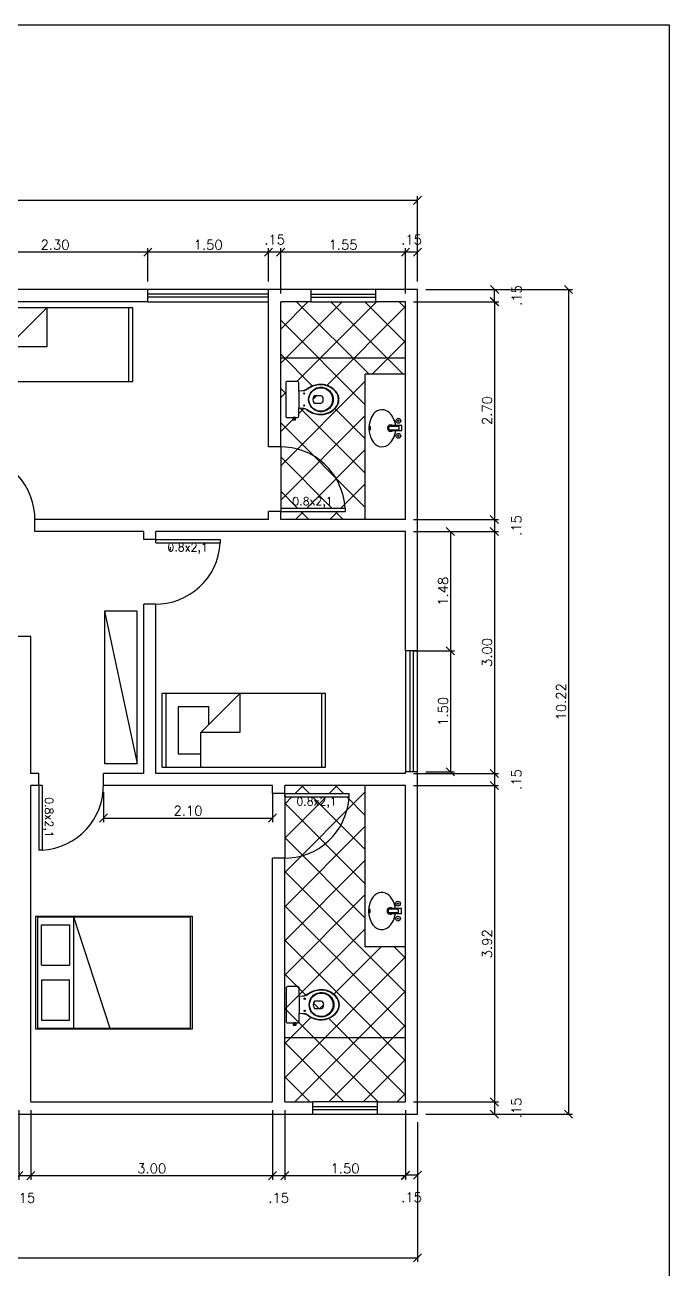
# Model space of a CAD drawing. Header units: metres. Extents: x 433 to 682, y 535 to 584.
# Drawn here: x 623.18 to 631.18, y 553.33 to 568.76 of the extents above; entities that cross this region are included whole.
import ezdxf

# ---------------------------------------------------------------- set-up
doc = ezdxf.new("R2010")
doc.units = ezdxf.units.M
doc.linetypes.add('ACAD_ISO02W100', pattern=[15, 12, -3])
for name, color, linetype in [('ARQ-COTAS', 30, 'Continuous'), ('ARQ-ELETROS', 74, 'Continuous'), ('ARQ-ESQ-01', 1, 'ACAD_ISO02W100'), ('ARQ-ESQ-02', 2, 'Continuous'), ('ARQ-MOVEIS', 170, 'Continuous'), ('ARQ-PECAS_SANITARIAS', 7, 'Continuous'), ('ARQ-PISO', 8, 'Continuous'), ('ARQ-TEXTO2', 2, 'Continuous'), ('ARQ_AVENARIA', 4, 'Continuous')]:
    doc.layers.add(name, color=color, linetype=linetype)
doc.styles.add('ROMANS', font='romans.shx')
doc.dimstyles.new('1-100', dxfattribs={"dimtxt": 0.12, "dimasz": 0.1, "dimexe": 0.05, "dimexo": 0.1, "dimgap": 0.03, "dimtad": 1, "dimzin": 5, "dimdsep": 46, "dimtxsty": 'ROMANS', "dimblk": 'OBLIQUE', "dimcen": 0, "dimclrd": 256, "dimclre": 256, "dimclrt": 2, "dimadec": 0, "dimazin": 0, "dimtfac": 1, "dimtofl": 0, "dimtmove": 2, "dimatfit": 3, "dimfxl": 0.04, "dimtolj": 1, "dimtzin": 1, "dimarcsym": 0})
pattern_1 = [(45, (18.44488, 5.8624), (-0.21213203, 0.21213203), []), (135, (18.44488, 5.8624), (-0.21213203, -0.21213203), [])]

# ---------------------------------------------------------------- blocks, each defined once
blk = doc.blocks.new('_Oblique')
at = {"color": 0, "linetype": 'ByBlock', "lineweight": -2}
blk.add_line((-0.5, -0.5), (0.5, 0.5), dxfattribs=at)
blk = doc.blocks.new('*D13')
at = {"layer": 'ARQ-COTAS', "lineweight": -2, "transparency": 16777216}
for p, q in [((628.01, 565.326), (629.062, 565.326)), ((629.012, 565.326), (629.012, 562.626)), ((628.01, 562.626), (629.062, 562.626))]:
    blk.add_line(p, q, dxfattribs=at)
at = {"layer": 'DEFPOINTS', "color": 0, "transparency": 16777216}
for p in [(627.91, 565.326), (627.91, 562.626), (629.012, 562.626)]:
    blk.add_point(p, dxfattribs=at)
at = {"layer": 'ARQ-COTAS', "lineweight": -2, "transparency": 16777216, "xscale": 0.1, "yscale": 0.1, "zscale": 0.1}
for p, rotation in [((629.012, 565.326), 90), ((629.012, 562.626), 270)]:
    blk.add_blockref('_Oblique', p, dxfattribs=dict(at, rotation=rotation))
at = {"layer": 'ARQ-COTAS', "color": 2, "transparency": 16777216, "insert": (628.922, 563.976), "char_height": 0.12, "attachment_point": 5, "rotation": 90, "style": 'ROMANS'}
blk.add_mtext('\\A1;2.70', dxfattribs=at)
blk = doc.blocks.new('*D14')
at = {"layer": 'ARQ-COTAS', "lineweight": -2, "transparency": 16777216}
for p, q in [((628.01, 562.626), (629.062, 562.626)), ((629.012, 562.626), (629.012, 562.476)), ((628.01, 562.476), (629.062, 562.476))]:
    blk.add_line(p, q, dxfattribs=at)
at = {"layer": 'DEFPOINTS', "color": 0, "transparency": 16777216}
for p in [(627.91, 562.626), (627.91, 562.476), (629.012, 562.476)]:
    blk.add_point(p, dxfattribs=at)
at = {"layer": 'ARQ-COTAS', "lineweight": -2, "transparency": 16777216, "xscale": 0.1, "yscale": 0.1, "zscale": 0.1}
for p, rotation in [((629.012, 562.626), 90), ((629.012, 562.476), 270)]:
    blk.add_blockref('_Oblique', p, dxfattribs=dict(at, rotation=rotation))
at = {"layer": 'ARQ-COTAS', "color": 2, "transparency": 16777216, "insert": (629.287, 562.551), "char_height": 0.12, "attachment_point": 5, "rotation": 90, "style": 'ROMANS'}
blk.add_mtext('\\A1;.15', dxfattribs=at)
blk = doc.blocks.new('*D15')
at = {"layer": 'ARQ-COTAS', "lineweight": -2, "transparency": 16777216}
for p, q in [((628.01, 562.476), (629.062, 562.476)), ((629.012, 562.476), (629.012, 559.476)), ((628.01, 559.476), (629.062, 559.476))]:
    blk.add_line(p, q, dxfattribs=at)
at = {"layer": 'DEFPOINTS', "color": 0, "transparency": 16777216}
for p in [(627.91, 562.476), (627.91, 559.476), (629.012, 559.476)]:
    blk.add_point(p, dxfattribs=at)
at = {"layer": 'ARQ-COTAS', "lineweight": -2, "transparency": 16777216, "xscale": 0.1, "yscale": 0.1, "zscale": 0.1}
for p, rotation in [((629.012, 562.476), 90), ((629.012, 559.476), 270)]:
    blk.add_blockref('_Oblique', p, dxfattribs=dict(at, rotation=rotation))
at = {"layer": 'ARQ-COTAS', "color": 2, "transparency": 16777216, "insert": (628.922, 560.976), "char_height": 0.12, "attachment_point": 5, "rotation": 90, "style": 'ROMANS'}
blk.add_mtext('\\A1;3.00', dxfattribs=at)
blk = doc.blocks.new('*D16')
at = {"layer": 'ARQ-COTAS', "lineweight": -2, "transparency": 16777216}
for p, q in [((628.01, 559.476), (629.062, 559.476)), ((629.012, 559.476), (629.012, 559.326)), ((628.01, 559.326), (629.062, 559.326))]:
    blk.add_line(p, q, dxfattribs=at)
at = {"layer": 'DEFPOINTS', "color": 0, "transparency": 16777216}
for p in [(627.91, 559.476), (627.91, 559.326), (629.012, 559.326)]:
    blk.add_point(p, dxfattribs=at)
at = {"layer": 'ARQ-COTAS', "lineweight": -2, "transparency": 16777216, "xscale": 0.1, "yscale": 0.1, "zscale": 0.1}
for p, rotation in [((629.012, 559.476), 90), ((629.012, 559.326), 270)]:
    blk.add_blockref('_Oblique', p, dxfattribs=dict(at, rotation=rotation))
at = {"layer": 'ARQ-COTAS', "color": 2, "transparency": 16777216, "insert": (629.287, 559.401), "char_height": 0.12, "attachment_point": 5, "rotation": 90, "style": 'ROMANS'}
blk.add_mtext('\\A1;.15', dxfattribs=at)
blk = doc.blocks.new('*D17')
at = {"layer": 'ARQ-COTAS', "lineweight": -2, "transparency": 16777216}
for p, q in [((628.01, 559.326), (629.062, 559.326)), ((629.012, 559.326), (629.012, 555.403)), ((628.01, 555.403), (629.062, 555.403))]:
    blk.add_line(p, q, dxfattribs=at)
at = {"layer": 'DEFPOINTS', "color": 0, "transparency": 16777216}
for p in [(627.91, 559.326), (627.91, 555.403), (629.012, 555.403)]:
    blk.add_point(p, dxfattribs=at)
at = {"layer": 'ARQ-COTAS', "lineweight": -2, "transparency": 16777216, "xscale": 0.1, "yscale": 0.1, "zscale": 0.1}
for p, rotation in [((629.012, 559.326), 90), ((629.012, 555.403), 270)]:
    blk.add_blockref('_Oblique', p, dxfattribs=dict(at, rotation=rotation))
at = {"layer": 'ARQ-COTAS', "color": 2, "transparency": 16777216, "insert": (628.922, 557.364), "char_height": 0.12, "attachment_point": 5, "rotation": 90, "style": 'ROMANS'}
blk.add_mtext('\\A1;3.92', dxfattribs=at)
blk = doc.blocks.new('*D18')
at = {"layer": 'ARQ-COTAS', "lineweight": -2, "transparency": 16777216}
for p, q in [((628.01, 555.403), (629.062, 555.403)), ((629.012, 555.403), (629.012, 555.253)), ((628.16, 555.253), (629.062, 555.253))]:
    blk.add_line(p, q, dxfattribs=at)
at = {"layer": 'DEFPOINTS', "color": 0, "transparency": 16777216}
for p in [(627.91, 555.403), (628.06, 555.253), (629.012, 555.253)]:
    blk.add_point(p, dxfattribs=at)
at = {"layer": 'ARQ-COTAS', "lineweight": -2, "transparency": 16777216, "xscale": 0.1, "yscale": 0.1, "zscale": 0.1}
for p, rotation in [((629.012, 555.403), 90), ((629.012, 555.253), 270)]:
    blk.add_blockref('_Oblique', p, dxfattribs=dict(at, rotation=rotation))
at = {"layer": 'ARQ-COTAS', "color": 2, "transparency": 16777216, "insert": (629.287, 555.328), "char_height": 0.12, "attachment_point": 5, "rotation": 90, "style": 'ROMANS'}
blk.add_mtext('\\A1;.15', dxfattribs=at)
blk = doc.blocks.new('*D19')
at = {"layer": 'ARQ-COTAS', "lineweight": -2, "transparency": 16777216}
for p, q in [((627.91, 555.303), (627.91, 554.447)), ((628.06, 555.153), (628.06, 554.447)), ((628.06, 554.497), (627.91, 554.497))]:
    blk.add_line(p, q, dxfattribs=at)
at = {"layer": 'DEFPOINTS', "color": 0, "transparency": 16777216}
for p in [(627.91, 555.403), (628.06, 555.253), (627.91, 554.497)]:
    blk.add_point(p, dxfattribs=at)
at = {"layer": 'ARQ-COTAS', "lineweight": -2, "transparency": 16777216, "xscale": 0.1, "yscale": 0.1, "zscale": 0.1, "rotation": 180}
blk.add_blockref('_Oblique', (627.91, 554.497), dxfattribs=at)
at = {"layer": 'ARQ-COTAS', "lineweight": -2, "transparency": 16777216, "xscale": 0.1, "yscale": 0.1, "zscale": 0.1}
blk.add_blockref('_Oblique', (628.06, 554.497), dxfattribs=at)
at = {"layer": 'ARQ-COTAS', "color": 2, "transparency": 16777216, "insert": (627.985, 554.222), "char_height": 0.12, "attachment_point": 5, "style": 'ROMANS'}
blk.add_mtext('\\A1;.15', dxfattribs=at)
blk = doc.blocks.new('*D20')
at = {"layer": 'ARQ-COTAS', "lineweight": -2, "transparency": 16777216}
for p, q in [((626.41, 555.303), (626.41, 554.439)), ((627.91, 555.303), (627.91, 554.439)), ((627.91, 554.489), (626.41, 554.489))]:
    blk.add_line(p, q, dxfattribs=at)
at = {"layer": 'DEFPOINTS', "color": 0, "transparency": 16777216}
for p in [(626.41, 555.403), (627.91, 555.403), (626.41, 554.489)]:
    blk.add_point(p, dxfattribs=at)
at = {"layer": 'ARQ-COTAS', "lineweight": -2, "transparency": 16777216, "xscale": 0.1, "yscale": 0.1, "zscale": 0.1, "rotation": 180}
blk.add_blockref('_Oblique', (626.41, 554.489), dxfattribs=at)
at = {"layer": 'ARQ-COTAS', "lineweight": -2, "transparency": 16777216, "xscale": 0.1, "yscale": 0.1, "zscale": 0.1}
blk.add_blockref('_Oblique', (627.91, 554.489), dxfattribs=at)
at = {"layer": 'ARQ-COTAS', "color": 2, "transparency": 16777216, "insert": (627.16, 554.579), "char_height": 0.12, "attachment_point": 5, "style": 'ROMANS'}
blk.add_mtext('\\A1;1.50', dxfattribs=at)
blk = doc.blocks.new('*D21')
at = {"layer": 'ARQ-COTAS', "lineweight": -2, "transparency": 16777216}
for p, q in [((626.26, 555.303), (626.26, 554.439)), ((626.41, 555.303), (626.41, 554.439)), ((626.41, 554.489), (626.26, 554.489))]:
    blk.add_line(p, q, dxfattribs=at)
at = {"layer": 'DEFPOINTS', "color": 0, "transparency": 16777216}
for p in [(626.26, 555.403), (626.41, 555.403), (626.26, 554.489)]:
    blk.add_point(p, dxfattribs=at)
at = {"layer": 'ARQ-COTAS', "lineweight": -2, "transparency": 16777216, "xscale": 0.1, "yscale": 0.1, "zscale": 0.1, "rotation": 180}
blk.add_blockref('_Oblique', (626.26, 554.489), dxfattribs=at)
at = {"layer": 'ARQ-COTAS', "lineweight": -2, "transparency": 16777216, "xscale": 0.1, "yscale": 0.1, "zscale": 0.1}
blk.add_blockref('_Oblique', (626.41, 554.489), dxfattribs=at)
at = {"layer": 'ARQ-COTAS', "color": 2, "transparency": 16777216, "insert": (626.335, 554.214), "char_height": 0.12, "attachment_point": 5, "style": 'ROMANS'}
blk.add_mtext('\\A1;.15', dxfattribs=at)
blk = doc.blocks.new('*D22')
at = {"layer": 'ARQ-COTAS', "lineweight": -2, "transparency": 16777216}
for p, q in [((623.26, 555.303), (623.26, 554.439)), ((626.26, 555.303), (626.26, 554.439)), ((626.26, 554.489), (623.26, 554.489))]:
    blk.add_line(p, q, dxfattribs=at)
at = {"layer": 'DEFPOINTS', "color": 0, "transparency": 16777216}
for p in [(623.26, 555.403), (626.26, 555.403), (623.26, 554.489)]:
    blk.add_point(p, dxfattribs=at)
at = {"layer": 'ARQ-COTAS', "lineweight": -2, "transparency": 16777216, "xscale": 0.1, "yscale": 0.1, "zscale": 0.1, "rotation": 180}
blk.add_blockref('_Oblique', (623.26, 554.489), dxfattribs=at)
at = {"layer": 'ARQ-COTAS', "lineweight": -2, "transparency": 16777216, "xscale": 0.1, "yscale": 0.1, "zscale": 0.1}
blk.add_blockref('_Oblique', (626.26, 554.489), dxfattribs=at)
at = {"layer": 'ARQ-COTAS', "color": 2, "transparency": 16777216, "insert": (624.76, 554.579), "char_height": 0.12, "attachment_point": 5, "style": 'ROMANS'}
blk.add_mtext('\\A1;3.00', dxfattribs=at)
blk = doc.blocks.new('*D23')
at = {"layer": 'ARQ-COTAS', "lineweight": -2, "transparency": 16777216}
for p, q in [((628.06, 555.153), (628.06, 553.419)), ((614.69, 555.053), (614.69, 553.419)), ((614.69, 553.469), (628.06, 553.469))]:
    blk.add_line(p, q, dxfattribs=at)
at = {"layer": 'DEFPOINTS', "color": 0, "transparency": 16777216}
for p in [(628.06, 555.253), (614.69, 555.153), (628.06, 553.469)]:
    blk.add_point(p, dxfattribs=at)
at = {"layer": 'ARQ-COTAS', "lineweight": -2, "transparency": 16777216, "xscale": 0.1, "yscale": 0.1, "zscale": 0.1, "rotation": 180}
blk.add_blockref('_Oblique', (614.69, 553.469), dxfattribs=at)
at = {"layer": 'ARQ-COTAS', "lineweight": -2, "transparency": 16777216, "xscale": 0.1, "yscale": 0.1, "zscale": 0.1}
blk.add_blockref('_Oblique', (628.06, 553.469), dxfattribs=at)
at = {"layer": 'ARQ-COTAS', "color": 2, "transparency": 16777216, "insert": (621.375, 553.559), "char_height": 0.12, "attachment_point": 5, "style": 'ROMANS'}
blk.add_mtext('\\A1;13.37', dxfattribs=at)
blk = doc.blocks.new('*D24')
at = {"layer": 'ARQ-COTAS', "lineweight": -2, "transparency": 16777216}
for p, q in [((628.16, 565.476), (629.066, 565.476)), ((629.016, 565.326), (629.016, 565.476)), ((628.01, 565.326), (629.066, 565.326))]:
    blk.add_line(p, q, dxfattribs=at)
at = {"layer": 'DEFPOINTS', "color": 0, "transparency": 16777216}
for p in [(628.06, 565.476), (629.016, 565.476), (627.91, 565.326)]:
    blk.add_point(p, dxfattribs=at)
at = {"layer": 'ARQ-COTAS', "lineweight": -2, "transparency": 16777216, "xscale": 0.1, "yscale": 0.1, "zscale": 0.1}
for p, rotation in [((629.016, 565.476), 90), ((629.016, 565.326), 270)]:
    blk.add_blockref('_Oblique', p, dxfattribs=dict(at, rotation=rotation))
at = {"layer": 'ARQ-COTAS', "color": 2, "transparency": 16777216, "insert": (629.291, 565.401), "char_height": 0.12, "attachment_point": 5, "rotation": 90, "style": 'ROMANS'}
blk.add_mtext('\\A1;.15', dxfattribs=at)
blk = doc.blocks.new('*D25')
at = {"layer": 'ARQ-COTAS', "lineweight": -2, "transparency": 16777216}
for p, q in [((628.16, 565.476), (629.981, 565.476)), ((629.931, 565.476), (629.931, 555.253)), ((628.16, 555.253), (629.981, 555.253))]:
    blk.add_line(p, q, dxfattribs=at)
at = {"layer": 'DEFPOINTS', "color": 0, "transparency": 16777216}
for p in [(628.06, 565.476), (628.06, 555.253), (629.931, 555.253)]:
    blk.add_point(p, dxfattribs=at)
at = {"layer": 'ARQ-COTAS', "lineweight": -2, "transparency": 16777216, "xscale": 0.1, "yscale": 0.1, "zscale": 0.1}
for p, rotation in [((629.931, 565.476), 90), ((629.931, 555.253), 270)]:
    blk.add_blockref('_Oblique', p, dxfattribs=dict(at, rotation=rotation))
at = {"layer": 'ARQ-COTAS', "color": 2, "transparency": 16777216, "insert": (629.841, 560.364), "char_height": 0.12, "attachment_point": 5, "rotation": 90, "style": 'ROMANS'}
blk.add_mtext('\\A1;10.22', dxfattribs=at)
blk = doc.blocks.new('*D26')
at = {"layer": 'ARQ-COTAS', "lineweight": -2, "transparency": 16777216}
for p, q in [((627.91, 565.426), (627.91, 565.991)), ((628.06, 565.941), (627.91, 565.941)), ((628.06, 565.576), (628.06, 565.991))]:
    blk.add_line(p, q, dxfattribs=at)
at = {"layer": 'DEFPOINTS', "color": 0, "transparency": 16777216}
for p in [(627.91, 565.941), (628.06, 565.476), (627.91, 565.326)]:
    blk.add_point(p, dxfattribs=at)
at = {"layer": 'ARQ-COTAS', "lineweight": -2, "transparency": 16777216, "xscale": 0.1, "yscale": 0.1, "zscale": 0.1, "rotation": 180}
blk.add_blockref('_Oblique', (627.91, 565.941), dxfattribs=at)
at = {"layer": 'ARQ-COTAS', "lineweight": -2, "transparency": 16777216, "xscale": 0.1, "yscale": 0.1, "zscale": 0.1}
blk.add_blockref('_Oblique', (628.06, 565.941), dxfattribs=at)
at = {"layer": 'ARQ-COTAS', "color": 2, "transparency": 16777216, "insert": (627.985, 566.096), "char_height": 0.12, "attachment_point": 5, "style": 'ROMANS'}
blk.add_mtext('\\A1;.15', dxfattribs=at)
blk = doc.blocks.new('*D27')
at = {"layer": 'ARQ-COTAS', "lineweight": -2, "transparency": 16777216}
for p, q in [((626.36, 565.426), (626.36, 565.991)), ((627.91, 565.941), (626.36, 565.941)), ((627.91, 565.426), (627.91, 565.991))]:
    blk.add_line(p, q, dxfattribs=at)
at = {"layer": 'DEFPOINTS', "color": 0, "transparency": 16777216}
for p in [(626.36, 565.941), (626.36, 565.326), (627.91, 565.326)]:
    blk.add_point(p, dxfattribs=at)
at = {"layer": 'ARQ-COTAS', "lineweight": -2, "transparency": 16777216, "xscale": 0.1, "yscale": 0.1, "zscale": 0.1, "rotation": 180}
blk.add_blockref('_Oblique', (626.36, 565.941), dxfattribs=at)
at = {"layer": 'ARQ-COTAS', "lineweight": -2, "transparency": 16777216, "xscale": 0.1, "yscale": 0.1, "zscale": 0.1}
blk.add_blockref('_Oblique', (627.91, 565.941), dxfattribs=at)
at = {"layer": 'ARQ-COTAS', "color": 2, "transparency": 16777216, "insert": (627.135, 566.031), "char_height": 0.12, "attachment_point": 5, "style": 'ROMANS'}
blk.add_mtext('\\A1;1.55', dxfattribs=at)
blk = doc.blocks.new('*D28')
at = {"layer": 'ARQ-COTAS', "lineweight": -2, "transparency": 16777216}
for p, q in [((626.21, 565.576), (626.21, 565.991)), ((626.36, 565.941), (626.21, 565.941)), ((626.36, 565.426), (626.36, 565.991))]:
    blk.add_line(p, q, dxfattribs=at)
at = {"layer": 'DEFPOINTS', "color": 0, "transparency": 16777216}
for p in [(626.21, 565.941), (626.21, 565.476), (626.36, 565.326)]:
    blk.add_point(p, dxfattribs=at)
at = {"layer": 'ARQ-COTAS', "lineweight": -2, "transparency": 16777216, "xscale": 0.1, "yscale": 0.1, "zscale": 0.1, "rotation": 180}
blk.add_blockref('_Oblique', (626.21, 565.941), dxfattribs=at)
at = {"layer": 'ARQ-COTAS', "lineweight": -2, "transparency": 16777216, "xscale": 0.1, "yscale": 0.1, "zscale": 0.1}
blk.add_blockref('_Oblique', (626.36, 565.941), dxfattribs=at)
at = {"layer": 'ARQ-COTAS', "color": 2, "transparency": 16777216, "insert": (626.285, 566.096), "char_height": 0.12, "attachment_point": 5, "style": 'ROMANS'}
blk.add_mtext('\\A1;.15', dxfattribs=at)
blk = doc.blocks.new('*D29')
at = {"layer": 'ARQ-COTAS', "lineweight": -2, "transparency": 16777216}
for p, q in [((624.71, 565.576), (624.71, 565.991)), ((626.21, 565.941), (624.71, 565.941)), ((626.21, 565.576), (626.21, 565.991))]:
    blk.add_line(p, q, dxfattribs=at)
at = {"layer": 'DEFPOINTS', "color": 0, "transparency": 16777216}
for p in [(624.71, 565.941), (624.71, 565.476), (626.21, 565.476)]:
    blk.add_point(p, dxfattribs=at)
at = {"layer": 'ARQ-COTAS', "lineweight": -2, "transparency": 16777216, "xscale": 0.1, "yscale": 0.1, "zscale": 0.1, "rotation": 180}
blk.add_blockref('_Oblique', (624.71, 565.941), dxfattribs=at)
at = {"layer": 'ARQ-COTAS', "lineweight": -2, "transparency": 16777216, "xscale": 0.1, "yscale": 0.1, "zscale": 0.1}
blk.add_blockref('_Oblique', (626.21, 565.941), dxfattribs=at)
at = {"layer": 'ARQ-COTAS', "color": 2, "transparency": 16777216, "insert": (625.46, 566.031), "char_height": 0.12, "attachment_point": 5, "style": 'ROMANS'}
blk.add_mtext('\\A1;1.50', dxfattribs=at)
blk = doc.blocks.new('*D30')
at = {"layer": 'ARQ-COTAS', "lineweight": -2, "transparency": 16777216}
for p, q in [((622.41, 562.576), (622.41, 565.991)), ((624.71, 565.941), (622.41, 565.941)), ((624.71, 565.576), (624.71, 565.991))]:
    blk.add_line(p, q, dxfattribs=at)
at = {"layer": 'DEFPOINTS', "color": 0, "transparency": 16777216}
for p in [(622.41, 565.941), (624.71, 565.476), (622.41, 562.476)]:
    blk.add_point(p, dxfattribs=at)
at = {"layer": 'ARQ-COTAS', "lineweight": -2, "transparency": 16777216, "xscale": 0.1, "yscale": 0.1, "zscale": 0.1, "rotation": 180}
blk.add_blockref('_Oblique', (622.41, 565.941), dxfattribs=at)
at = {"layer": 'ARQ-COTAS', "lineweight": -2, "transparency": 16777216, "xscale": 0.1, "yscale": 0.1, "zscale": 0.1}
blk.add_blockref('_Oblique', (624.71, 565.941), dxfattribs=at)
at = {"layer": 'ARQ-COTAS', "color": 2, "transparency": 16777216, "insert": (623.56, 566.031), "char_height": 0.12, "attachment_point": 5, "style": 'ROMANS'}
blk.add_mtext('\\A1;2.30', dxfattribs=at)
blk = doc.blocks.new('*D36')
at = {"layer": 'ARQ-COTAS', "lineweight": -2, "transparency": 16777216}
for p, q in [((617.16, 565.576), (617.16, 566.633)), ((617.16, 566.583), (628.06, 566.583)), ((628.06, 565.576), (628.06, 566.633))]:
    blk.add_line(p, q, dxfattribs=at)
at = {"layer": 'DEFPOINTS', "color": 0, "transparency": 16777216}
for p in [(628.06, 566.583), (617.16, 565.476), (628.06, 565.476)]:
    blk.add_point(p, dxfattribs=at)
at = {"layer": 'ARQ-COTAS', "lineweight": -2, "transparency": 16777216, "xscale": 0.1, "yscale": 0.1, "zscale": 0.1, "rotation": 180}
blk.add_blockref('_Oblique', (617.16, 566.583), dxfattribs=at)
at = {"layer": 'ARQ-COTAS', "lineweight": -2, "transparency": 16777216, "xscale": 0.1, "yscale": 0.1, "zscale": 0.1}
blk.add_blockref('_Oblique', (628.06, 566.583), dxfattribs=at)
at = {"layer": 'ARQ-COTAS', "color": 2, "transparency": 16777216, "insert": (622.61, 566.673), "char_height": 0.12, "attachment_point": 5, "style": 'ROMANS'}
blk.add_mtext('\\A1;10.90', dxfattribs=at)
blk = doc.blocks.new('*D37')
at = {"layer": 'ARQ-COTAS', "lineweight": -2, "transparency": 16777216}
for p, q in [((624.16, 559.246), (624.16, 558.874)), ((626.26, 559.226), (626.26, 558.874)), ((624.16, 558.924), (626.26, 558.924))]:
    blk.add_line(p, q, dxfattribs=at)
at = {"layer": 'DEFPOINTS', "color": 0, "transparency": 16777216}
for p in [(624.16, 559.346), (626.26, 559.326), (626.26, 558.924)]:
    blk.add_point(p, dxfattribs=at)
at = {"layer": 'ARQ-COTAS', "lineweight": -2, "transparency": 16777216, "xscale": 0.1, "yscale": 0.1, "zscale": 0.1, "rotation": 180}
blk.add_blockref('_Oblique', (624.16, 558.924), dxfattribs=at)
at = {"layer": 'ARQ-COTAS', "lineweight": -2, "transparency": 16777216, "xscale": 0.1, "yscale": 0.1, "zscale": 0.1}
blk.add_blockref('_Oblique', (626.26, 558.924), dxfattribs=at)
at = {"layer": 'ARQ-COTAS', "color": 2, "transparency": 16777216, "insert": (625.21, 559.014), "char_height": 0.12, "attachment_point": 5, "style": 'ROMANS'}
blk.add_mtext('\\A1;2.10', dxfattribs=at)
blk = doc.blocks.new('RECTANG')
for p, q in [((1, 1), (0, 1)), ((0, 1), (0, 0)), ((1, 0), (1, 1)), ((0, 0), (1, 0))]:
    blk.add_line(p, q)
blk = doc.blocks.new('BEDHOSP')
for p, q in [((-1.9812, -0.4572), (-1.9812, 0.4572)), ((-0.4826, 0.4572), (-0.4826, 0.0254)), ((-0.0508, 0.4572), (-0.0508, -0.4572)), ((-0.2032, 0.2921), (-0.4826, 0.2921)), ((-0.2032, -0.2921), (-0.2032, 0.2921)), ((-0.4826, 0.0254), (-0.9652, -0.4572)), ((-0.9652, -0.4572), (-0.9652, 0.0254)), ((-0.9652, 0.0254), (-0.4826, 0.0254)), ((-0.5842, -0.0762), (-0.5842, -0.2921)), ((-0.5842, -0.2921), (-0.2032, -0.2921))]:
    blk.add_line(p, q)
at = {"xscale": 2.032, "yscale": 0.9144, "zscale": 2.032}
blk.add_blockref('RECTANG', (-2.032, -0.4572), dxfattribs=at)
blk = doc.blocks.new('*D45')
at = {"layer": 'ARQ-ELETROS', "lineweight": -2, "transparency": 16777216}
for p, q in [((628.01, 562.476), (628.516, 562.476)), ((628.466, 562.476), (628.466, 560.996)), ((628.01, 560.996), (628.516, 560.996))]:
    blk.add_line(p, q, dxfattribs=at)
at = {"layer": 'DEFPOINTS', "color": 0, "transparency": 16777216}
for p in [(627.91, 562.476), (627.91, 560.996), (628.466, 560.996)]:
    blk.add_point(p, dxfattribs=at)
at = {"layer": 'ARQ-ELETROS', "lineweight": -2, "transparency": 16777216, "xscale": 0.1, "yscale": 0.1, "zscale": 0.1}
for p, rotation in [((628.466, 562.476), 90), ((628.466, 560.996), 270)]:
    blk.add_blockref('_Oblique', p, dxfattribs=dict(at, rotation=rotation))
at = {"layer": 'ARQ-ELETROS', "color": 2, "transparency": 16777216, "insert": (628.376, 561.736), "char_height": 0.12, "attachment_point": 5, "rotation": 90, "style": 'ROMANS'}
blk.add_mtext('\\A1;1.48', dxfattribs=at)
blk = doc.blocks.new('*D46')
at = {"layer": 'ARQ-ELETROS', "lineweight": -2, "transparency": 16777216}
for p, q in [((628.16, 560.996), (628.516, 560.996)), ((628.466, 560.996), (628.466, 559.496)), ((628.16, 559.496), (628.516, 559.496))]:
    blk.add_line(p, q, dxfattribs=at)
at = {"layer": 'DEFPOINTS', "color": 0, "transparency": 16777216}
for p in [(628.06, 560.996), (628.06, 559.496), (628.466, 559.496)]:
    blk.add_point(p, dxfattribs=at)
at = {"layer": 'ARQ-ELETROS', "lineweight": -2, "transparency": 16777216, "xscale": 0.1, "yscale": 0.1, "zscale": 0.1}
for p, rotation in [((628.466, 560.996), 90), ((628.466, 559.496), 270)]:
    blk.add_blockref('_Oblique', p, dxfattribs=dict(at, rotation=rotation))
at = {"layer": 'ARQ-ELETROS', "color": 2, "transparency": 16777216, "insert": (628.376, 560.246), "char_height": 0.12, "attachment_point": 5, "rotation": 90, "style": 'ROMANS'}
blk.add_mtext('\\A1;1.50', dxfattribs=at)
blk = doc.blocks.new('*D48')
at = {"layer": 'ARQ-COTAS', "lineweight": -2, "transparency": 16777216}
for p, q in [((623.11, 555.303), (623.11, 554.439)), ((623.26, 555.303), (623.26, 554.439)), ((623.26, 554.489), (623.11, 554.489))]:
    blk.add_line(p, q, dxfattribs=at)
at = {"layer": 'DEFPOINTS', "color": 0, "transparency": 16777216}
for p in [(623.11, 555.403), (623.26, 555.403), (623.11, 554.489)]:
    blk.add_point(p, dxfattribs=at)
at = {"layer": 'ARQ-COTAS', "lineweight": -2, "transparency": 16777216, "xscale": 0.1, "yscale": 0.1, "zscale": 0.1, "rotation": 180}
blk.add_blockref('_Oblique', (623.11, 554.489), dxfattribs=at)
at = {"layer": 'ARQ-COTAS', "lineweight": -2, "transparency": 16777216, "xscale": 0.1, "yscale": 0.1, "zscale": 0.1}
blk.add_blockref('_Oblique', (623.26, 554.489), dxfattribs=at)
at = {"layer": 'ARQ-COTAS', "color": 2, "transparency": 16777216, "insert": (623.185, 554.214), "char_height": 0.12, "attachment_point": 5, "style": 'ROMANS'}
blk.add_mtext('\\A1;.15', dxfattribs=at)

msp = doc.modelspace()

# ---------------------------------------------------------------- hatches: boundary and pattern name
at = {"layer": 'ARQ-PISO'}
h = msp.add_hatch(dxfattribs=at)
h.set_pattern_fill('_USER', color=256, scale=0.3, angle=45, style=0, double=1, pattern_type=0)
h.set_pattern_definition(pattern_1)
h.paths.add_polyline_path([(626.735, 565.326), (626.36, 565.326), (626.36, 564.626), (627.91, 564.626), (627.91, 565.326), (627.535, 565.326)])
h.paths.add_polyline_path([(626.36, 564.626), (626.36, 563.526, -0.399642), (627.159, 562.766), (627.16, 562.766), (627.16, 562.726), (626.36, 562.726), (626.36, 562.626), (627.41, 562.626), (627.41, 564.426), (627.91, 564.426), (627.91, 564.626)])
h.paths.add_polyline_path([(626.97, 564.272, -0.098298), (627.045, 564.213, -0.182004), (627.083, 564.113, -0.182004), (627.045, 564.013, -0.098298), (626.97, 563.954, -0.085166), (626.89, 563.929, -0.08648), (626.81, 563.931, -0.067868), (626.74, 563.953, -0.06199), (626.683, 563.987, 0.060779), (626.65, 564.003, 0.076949), (626.584, 564.01), (626.584, 563.888), (626.546, 563.888), (626.546, 563.861), (626.51, 563.861), (626.51, 563.888), (626.422, 563.888), (626.422, 564.113), (626.422, 564.338), (626.513, 564.338), (626.543, 564.338), (626.584, 564.338), (626.584, 564.216, 0.076949), (626.65, 564.224, 0.060779), (626.683, 564.24, -0.102273), (626.78, 564.288, -0.119534), (626.89, 564.298, -0.085166)], flags=16)
h.paths.add_polyline_path([(626.94, 564.243, -0.13332), (626.99, 564.194, -0.150886), (627.013, 564.113, -0.150886), (626.99, 564.032, -0.13332), (626.94, 563.983, -0.096291), (626.89, 563.964, -0.1), (626.83, 563.964, -0.167158), (626.745, 564.013, -0.18052), (626.707, 564.113, -0.18052), (626.745, 564.213, -0.167158), (626.83, 564.263, -0.1), (626.89, 564.263, -0.096291)], flags=0)
h.paths.add_polyline_path([(626.92, 564.245, -0.171119), (626.99, 564.174, -0.104122), (627.003, 564.113, -0.104122), (626.99, 564.053, -0.171119), (626.92, 563.982, -0.149476), (626.83, 563.97, -0.162455), (626.751, 564.013, -0.186957), (626.711, 564.113, -0.186957), (626.751, 564.213, -0.162455), (626.83, 564.256, -0.149476)], flags=0)
h.paths.add_polyline_path([(626.883, 564.087, -0.319808), (626.86, 564.069), (626.775, 564.069, -0.393258), (626.775, 564.158), (626.874, 564.158, -0.242158)], flags=0)
h.paths.add_polyline_path([(626.36, 563.526), (626.36, 562.766), (627.159, 562.766, 0.399642)], flags=17)
h.paths.add_polyline_path([(626.479, 562.758), (627.029, 562.758), (627.029, 562.927), (626.479, 562.927)], flags=25)
h = msp.add_hatch(dxfattribs=at)
h.set_pattern_fill('_USER', color=256, scale=0.3, angle=45, style=0, double=1, pattern_type=0)
h.set_pattern_definition(pattern_1)
h.paths.add_polyline_path([(627.209, 559.186), (626.41, 559.186), (626.41, 558.426, 0.399642)], flags=17)
h.paths.add_polyline_path([(627.41, 559.326), (626.41, 559.326), (626.41, 559.226), (627.21, 559.226), (627.21, 559.186), (627.209, 559.186, -0.399642), (626.41, 558.426), (626.41, 556.203), (627.91, 556.203), (627.91, 557.326), (627.41, 557.326)])
h.paths.add_polyline_path([(626.708, 556.475, 0.047135), (626.756, 556.448, 0.075808), (626.836, 556.427, 0.05), (626.896, 556.428, 0.109053), (626.996, 556.466, 0.065752), (627.045, 556.508, 0.186957), (627.085, 556.608, 0.186957), (627.045, 556.708, 0.065752), (626.996, 556.75, 0.109053), (626.896, 556.789, 0.05), (626.836, 556.79, 0.075808), (626.756, 556.768, 0.047135), (626.708, 556.741, -0.019225), (626.686, 556.728, -0.139434), (626.641, 556.714), (626.591, 556.711), (626.591, 556.608), (626.591, 556.505), (626.641, 556.502, -0.139434), (626.686, 556.488, -0.019225)], flags=16)
h.paths.add_polyline_path([(626.718, 556.608, -0.186957), (626.757, 556.708, -0.15797), (626.836, 556.758, 0.167158), (626.751, 556.708, 0.18313)], flags=0)
h.paths.add_polyline_path([(626.666, 556.683, -1), (626.651, 556.683, -1)], flags=0)
h.paths.add_polyline_path([(626.864, 556.653, -0.343295), (626.89, 556.634, -0.173308), (626.89, 556.582, -0.319808), (626.866, 556.564), (626.781, 556.564, -0.393258), (626.781, 556.653)], flags=0)
h.paths.add_polyline_path([(626.666, 556.533, -1), (626.651, 556.533, -1)], flags=0)
h.paths.add_polyline_path([(627.91, 556.203), (626.41, 556.203), (626.41, 555.403), (626.76, 555.403), (627.56, 555.403), (627.56, 555.403), (627.91, 555.403)])
h.paths.add_polyline_path([(626.529, 559.025), (627.079, 559.025), (627.079, 559.194), (626.529, 559.194)], flags=25)

# ---------------------------------------------------------------- linework, layer by layer
for p, q in [((627.865, 563.789), (627.7, 563.789)), ((627.7, 563.789), (627.7, 563.787)), ((627.7, 563.787), (627.7, 563.727)), ((627.829, 563.779), (627.7, 563.779)), ((627.7, 563.727), (627.865, 563.727)), ((627.865, 563.727), (627.865, 563.789)), ((627.861, 557.802), (627.696, 557.802)), ((627.696, 557.802), (627.696, 557.801)), ((627.696, 557.801), (627.696, 557.741)), ((627.824, 557.792), (627.696, 557.792)), ((627.696, 557.741), (627.861, 557.741)), ((627.861, 557.741), (627.861, 557.802))]:
    msp.add_line(p, q)
for points in [[(627.7, 563.737), (627.829, 563.737), (627.829, 563.779)], [(627.696, 557.751), (627.824, 557.751), (627.824, 557.792)]]:
    msp.add_lwpolyline(points)
for centre, radius in [((627.821, 563.848), 0.03), ((627.821, 563.848), 0.00702), ((627.821, 563.848), 0.00702), ((627.821, 563.848), 0.00702), ((627.821, 563.663), 0.03), ((627.821, 563.663), 0.00702), ((627.821, 563.663), 0.00702), ((627.821, 563.663), 0.00702), ((627.817, 557.862), 0.03), ((627.817, 557.862), 0.00702), ((627.817, 557.862), 0.00702), ((627.817, 557.862), 0.00702), ((627.817, 557.677), 0.03), ((627.817, 557.677), 0.00702), ((627.817, 557.677), 0.00702), ((627.817, 557.677), 0.00702)]:
    msp.add_circle(centre, radius)
for centre, radius, start, end in [((627.751, 563.757), 0.297, 143.2491, 216.7509), ((627.619, 563.856), 0.131, 44.4433, 143.2491), ((627.517, 563.757), 0.272, 6.6356, 44.4433), ((627.737, 563.757), 0.273, 175.7546, 184.2454), ((627.468, 563.777), 0.0025, 355.7546, 175.7546), ((627.468, 563.737), 0.0025, 184.2454, 4.2454), ((627.737, 563.757), 0.268, 175.7546, 184.2454), ((627.725, 563.757), 0.04, 51.9257, 310.8806), ((627.725, 563.757), 0.0275, 152.3883, 207.6117), ((627.517, 563.757), 0.272, 315.5567, 353.628), ((627.619, 563.658), 0.131, 216.7509, 315.5567), ((627.747, 557.771), 0.297, 143.2491, 216.7509), ((627.614, 557.87), 0.131, 44.4433, 143.2491), ((627.513, 557.771), 0.272, 6.6356, 44.4433), ((627.733, 557.771), 0.273, 175.7546, 184.2454), ((627.463, 557.791), 0.0025, 355.7546, 175.7546), ((627.463, 557.751), 0.0025, 184.2454, 4.2454), ((627.733, 557.771), 0.268, 175.7546, 184.2454), ((627.72, 557.771), 0.04, 51.9257, 310.8806), ((627.72, 557.771), 0.0275, 152.3883, 207.6117), ((627.513, 557.771), 0.272, 315.5567, 353.628), ((627.614, 557.672), 0.131, 216.7509, 315.5567)]:
    msp.add_arc(centre, radius, start, end)
at = {"layer": 'ARQ-ESQ-01'}
for p, q in [((626.21, 565.476), (624.71, 565.476)), ((627.535, 565.476), (626.735, 565.476)), ((624.71, 565.326), (626.21, 565.326)), ((626.735, 565.326), (627.535, 565.326)), ((627.91, 560.996), (627.91, 559.496)), ((628.06, 559.496), (628.06, 560.996)), ((627.56, 555.403), (626.76, 555.403)), ((626.76, 555.253), (627.56, 555.253))]:
    msp.add_line(p, q, dxfattribs=at)
for centre, start, end in [((622.51, 562.626), 358.5679, 87.1349), ((626.36, 562.726), 2.8651, 91.4321), ((624.81, 562.376), 268.5679, 357.1349), ((623.36, 559.326), 272.8651, 1.4321), ((626.41, 559.226), 268.5679, 357.1349)]:
    msp.add_arc(centre, 0.8, start, end, dxfattribs=at)
at = {"layer": 'ARQ-ESQ-02'}
for p, q in [((626.21, 565.421), (624.71, 565.421)), ((626.735, 565.421), (627.535, 565.421)), ((626.21, 565.381), (624.71, 565.381)), ((626.735, 565.381), (627.535, 565.381)), ((626.36, 562.766), (627.16, 562.766)), ((626.36, 562.766), (626.36, 562.726)), ((626.36, 562.726), (627.16, 562.726)), ((627.16, 562.766), (627.16, 562.726)), ((624.81, 562.376), (625.61, 562.376)), ((624.81, 562.336), (624.81, 562.376)), ((624.81, 562.336), (625.61, 562.336)), ((624.993, 562.243), (624.993, 562.283)), ((627.965, 560.996), (627.965, 559.496)), ((628.005, 560.996), (628.005, 559.496)), ((623.36, 559.326), (623.36, 558.526)), ((623.4, 559.326), (623.36, 559.326)), ((623.4, 559.326), (623.4, 558.526)), ((626.41, 559.226), (627.21, 559.226)), ((626.41, 559.186), (626.41, 559.226)), ((626.41, 559.186), (627.21, 559.186)), ((627.21, 559.186), (627.21, 559.226)), ((623.4, 558.526), (623.36, 558.526)), ((626.76, 555.348), (627.56, 555.348)), ((626.76, 555.308), (627.56, 555.308))]:
    msp.add_line(p, q, dxfattribs=at)
at = {"layer": 'ARQ-MOVEIS'}
for p, q in [((624.175, 561.489), (624.579, 559.599)), ((623.315, 557.708), (623.315, 556.308)), ((623.315, 557.708), (625.265, 557.708)), ((623.34, 557.708), (623.34, 556.308)), ((623.34, 557.698), (625.24, 557.698)), ((623.79, 557.698), (623.79, 556.318)), ((623.79, 557.698), (624.24, 556.318)), ((625.24, 556.308), (625.24, 557.708)), ((625.265, 556.308), (625.265, 557.708)), ((623.39, 557.098), (623.39, 557.598)), ((623.39, 557.598), (623.74, 557.598)), ((623.74, 557.598), (623.74, 557.098)), ((623.39, 557.098), (623.74, 557.098)), ((623.39, 556.918), (623.74, 556.918)), ((623.39, 556.918), (623.39, 556.418)), ((623.74, 556.418), (623.74, 556.918)), ((623.34, 556.318), (625.24, 556.318)), ((623.39, 556.418), (623.74, 556.418)), ((623.315, 556.308), (625.265, 556.308))]:
    msp.add_line(p, q, dxfattribs=at)
msp.add_lwpolyline([(624.175, 559.599), (624.579, 559.599), (624.579, 561.489), (624.175, 561.489)], close=True, dxfattribs=at)
at = {"layer": 'ARQ-PECAS_SANITARIAS'}
for p, q in [((627.41, 562.626), (627.41, 564.426)), ((627.91, 564.426), (627.41, 564.426)), ((625.61, 562.376), (625.609, 562.336)), ((627.41, 557.326), (627.41, 559.326)), ((627.91, 557.326), (627.41, 557.326))]:
    msp.add_line(p, q, dxfattribs=at)
for points in [[(627.083, 564.113, 0.182004), (627.045, 564.213, 0.098298), (626.97, 564.272, 0.085166), (626.89, 564.298, 0.08648), (626.81, 564.296, 0.067868), (626.74, 564.274, 0.06199), (626.683, 564.24, -0.060779), (626.65, 564.224, -0.023796), (626.63, 564.219), (626.584, 564.216), (626.584, 564.32, 0.424217), (626.565, 564.338), (626.543, 564.338), (626.513, 564.338), (626.44, 564.338, 0.418036), (626.422, 564.32), (626.422, 564.113), (626.422, 563.906, 0.418036), (626.44, 563.888), (626.513, 563.888), (626.513, 563.877), (626.51, 563.877), (626.51, 563.861), (626.528, 563.861), (626.546, 563.861), (626.546, 563.877), (626.543, 563.877), (626.543, 563.888), (626.565, 563.888, 0.424217), (626.584, 563.906), (626.584, 564.01), (626.63, 564.007, -0.023796), (626.65, 564.003, -0.060779), (626.683, 563.987, 0.06199), (626.74, 563.953, 0.067868), (626.81, 563.931, 0.08648), (626.89, 563.929, 0.085166), (626.97, 563.954, 0.098298), (627.045, 564.013, 0.182004)], [(626.707, 564.113, -0.18052), (626.745, 564.213, -0.167158), (626.83, 564.263, -0.1), (626.89, 564.263, -0.096291), (626.94, 564.243, -0.13332), (626.99, 564.194, -0.150886), (627.013, 564.113, -0.150886), (626.99, 564.032, -0.13332), (626.94, 563.983, -0.096291), (626.89, 563.964, -0.1), (626.83, 563.964, -0.167158), (626.745, 564.013, -0.18052)], [(626.711, 564.113, -0.186957), (626.751, 564.213, -0.162455), (626.83, 564.256, -0.149476), (626.92, 564.245, -0.171119), (626.99, 564.174, -0.104122), (627.003, 564.113, -0.104122), (626.99, 564.053, -0.171119), (626.92, 563.982, -0.149476), (626.83, 563.97, -0.162455), (626.751, 564.013, -0.186957)], [(626.882, 564.143, 0.276984), (626.86, 564.158), (626.775, 564.158, 0.393258), (626.775, 564.069), (626.86, 564.069, 0.276984), (626.882, 564.083, 0.2)], [(627.089, 556.608, 0.182004), (627.051, 556.708, 0.098298), (626.976, 556.767, 0.085166), (626.896, 556.793, 0.08648), (626.816, 556.791, 0.067868), (626.746, 556.769, 0.06199), (626.689, 556.735, -0.060779), (626.656, 556.719, -0.023796), (626.636, 556.714), (626.591, 556.711), (626.591, 556.815, 0.424217), (626.572, 556.833), (626.549, 556.833), (626.519, 556.833), (626.446, 556.833, 0.418036), (626.428, 556.815), (626.428, 556.608), (626.428, 556.401, 0.418036), (626.446, 556.383), (626.519, 556.383), (626.519, 556.372), (626.516, 556.372), (626.516, 556.356), (626.534, 556.356), (626.552, 556.356), (626.552, 556.372), (626.549, 556.372), (626.549, 556.383), (626.572, 556.383, 0.424217), (626.591, 556.401), (626.591, 556.505), (626.636, 556.502, -0.023796), (626.656, 556.498, -0.060779), (626.689, 556.482, 0.06199), (626.746, 556.448, 0.067868), (626.816, 556.426, 0.08648), (626.896, 556.424, 0.085166), (626.976, 556.449, 0.098298), (627.051, 556.508, 0.182004)], [(626.714, 556.608, -0.18052), (626.751, 556.708, -0.167158), (626.836, 556.758, -0.1), (626.896, 556.758, -0.096291), (626.946, 556.738, -0.13332), (626.996, 556.689, -0.150886), (627.02, 556.608, -0.150886), (626.996, 556.527, -0.13332), (626.946, 556.478, -0.096291), (626.896, 556.459, -0.1), (626.836, 556.459, -0.167158), (626.751, 556.508, -0.18052)], [(626.718, 556.608, -0.186957), (626.757, 556.708, -0.162455), (626.836, 556.751, -0.149476), (626.926, 556.74, -0.171119), (626.996, 556.669, -0.104122), (627.01, 556.608, -0.104122), (626.996, 556.548, -0.171119), (626.926, 556.477, -0.149476), (626.836, 556.465, -0.162455), (626.757, 556.508, -0.186957)], [(626.888, 556.638, 0.276984), (626.866, 556.653), (626.781, 556.653, 0.393258), (626.781, 556.564), (626.866, 556.564, 0.276984), (626.888, 556.578, 0.2)]]:
    msp.add_lwpolyline(points, format="xyb", close=True, dxfattribs=at)
for points in [[(626.584, 564.216), (626.584, 564.113), (626.584, 564.01)], [(626.543, 563.888), (626.513, 563.888)], [(626.513, 563.877), (626.543, 563.877)], [(626.591, 556.711), (626.591, 556.608), (626.591, 556.505)], [(626.549, 556.383), (626.519, 556.383)], [(626.519, 556.372), (626.549, 556.372)]]:
    msp.add_lwpolyline(points, dxfattribs=at)
for points in [[(626.632, 564.007, -0.148706), (626.68, 563.993, -0.01798), (626.7, 563.981, 0.048524), (626.75, 563.953, 0.075808), (626.83, 563.932, 0.05), (626.89, 563.933, 0.109053), (626.99, 563.971, 0.065752), (627.039, 564.013, 0.186957), (627.078, 564.113, 0.186957), (627.039, 564.213, 0.065752), (626.99, 564.255, 0.109053), (626.89, 564.294, 0.05), (626.83, 564.295, 0.075808), (626.75, 564.273, 0.048524), (626.7, 564.246, -0.01798), (626.68, 564.233, -0.148706), (626.632, 564.219, -0.148706)], [(626.638, 556.502, -0.148706), (626.686, 556.488, -0.01798), (626.706, 556.476, 0.048524), (626.756, 556.448, 0.075808), (626.836, 556.427, 0.05), (626.896, 556.428, 0.109053), (626.996, 556.466, 0.065752), (627.045, 556.508, 0.186957), (627.085, 556.608, 0.186957), (627.045, 556.708, 0.065752), (626.996, 556.75, 0.109053), (626.896, 556.789, 0.05), (626.836, 556.79, 0.075808), (626.756, 556.768, 0.048524), (626.706, 556.741, -0.01798), (626.686, 556.728, -0.148706), (626.638, 556.714, -0.148706)]]:
    msp.add_lwpolyline(points, format="xyb", dxfattribs=at)
for centre in [(626.652, 564.188), (626.652, 564.038), (626.658, 556.683), (626.658, 556.533)]:
    msp.add_circle(centre, 0.0075, dxfattribs=at)
at = {"layer": 'ARQ-PISO'}
for p, q in [((627.91, 564.626), (626.36, 564.626)), ((626.36, 563.526), (626.36, 562.726)), ((626.41, 559.226), (626.41, 558.426)), ((626.41, 556.203), (627.91, 556.203))]:
    msp.add_line(p, q, dxfattribs=at)
at = {"layer": 'ARQ_AVENARIA'}
for p, q in [((601.182, 568.758), (631.182, 568.758)), ((631.182, 568.758), (631.182, 568.758)), ((631.182, 568.758), (631.182, 536.758)), ((624.71, 565.476), (622.01, 565.476)), ((624.71, 565.326), (624.71, 565.476)), ((626.21, 563.526), (626.21, 565.476)), ((626.735, 565.476), (626.21, 565.476)), ((626.735, 565.476), (626.735, 565.326)), ((628.06, 565.476), (627.535, 565.476)), ((627.535, 565.476), (627.535, 565.326)), ((628.06, 560.996), (628.06, 565.476)), ((624.71, 565.326), (622.41, 565.326)), ((626.36, 563.526), (626.36, 565.326)), ((626.735, 565.326), (626.36, 565.326)), ((627.91, 565.326), (627.535, 565.326)), ((627.91, 562.626), (627.91, 565.326)), ((626.36, 563.526), (626.21, 563.526)), ((626.36, 562.726), (626.21, 562.726)), ((626.21, 562.626), (626.21, 562.726)), ((626.36, 562.626), (626.36, 562.726)), ((626.21, 562.626), (623.31, 562.626)), ((623.31, 562.476), (623.31, 562.626)), ((627.91, 562.626), (626.36, 562.626)), ((624.66, 562.476), (623.31, 562.476)), ((624.66, 562.376), (624.66, 562.476)), ((624.81, 562.376), (624.66, 562.376)), ((627.91, 562.476), (624.81, 562.476)), ((624.81, 562.376), (624.81, 562.476)), ((627.91, 560.996), (627.91, 562.476)), ((624.81, 561.576), (624.66, 561.576)), ((624.66, 559.476), (624.66, 561.576)), ((624.81, 559.476), (624.81, 561.576)), ((623.26, 561.176), (622.41, 561.176)), ((623.26, 559.476), (623.26, 561.176)), ((628.06, 560.996), (627.91, 560.996)), ((623.36, 559.476), (623.26, 559.476)), ((623.36, 559.326), (623.36, 559.476)), ((624.16, 559.326), (624.16, 559.476)), ((624.66, 559.476), (624.16, 559.476)), ((627.91, 559.476), (624.81, 559.476)), ((628.06, 559.496), (627.91, 559.496)), ((627.91, 559.476), (627.91, 559.496)), ((628.06, 555.253), (628.06, 559.496)), ((623.26, 555.403), (623.26, 559.326)), ((623.36, 559.326), (623.26, 559.326)), ((626.26, 559.326), (624.16, 559.326)), ((626.26, 559.226), (626.26, 559.326)), ((627.91, 559.326), (626.41, 559.326)), ((626.41, 559.226), (626.41, 559.326)), ((627.91, 555.403), (627.91, 559.326)), ((626.41, 559.226), (626.26, 559.226)), ((628.06, 558.526), (628.06, 558.526)), ((626.26, 555.403), (626.26, 558.426)), ((626.41, 558.426), (626.26, 558.426)), ((626.41, 555.403), (626.41, 558.426)), ((627.91, 557.856), (627.91, 557.876)), ((623.26, 555.403), (626.26, 555.403)), ((626.41, 555.403), (626.76, 555.403)), ((626.76, 555.253), (626.76, 555.403)), ((627.56, 555.253), (627.56, 555.403)), ((627.56, 555.403), (627.91, 555.403)), ((621.46, 555.253), (626.76, 555.253)), ((627.56, 555.253), (628.06, 555.253))]:
    msp.add_line(p, q, dxfattribs=at)

# ---------------------------------------------------------------- block references
at = {"layer": 'ARQ-MOVEIS', "rotation": 180}
for p in [(622.492, 564.792), (624.886, 560.011)]:
    msp.add_blockref('BEDHOSP', p, dxfattribs=at)

# ---------------------------------------------------------------- texts
at = {"layer": 'ARQ-TEXTO2', "char_height": 0.1, "style": 'ROMANS'}
for insert, attachment_point in [((626.504, 562.902), 1), ((624.954, 562.2), 7), ((626.554, 559.05), 7)]:
    msp.add_mtext('0.8x2,1', dxfattribs=dict(at, insert=insert, attachment_point=attachment_point))
at = {"layer": 'ARQ-TEXTO2', "insert": (623.536, 559.182), "char_height": 0.1, "attachment_point": 1, "rotation": 270, "style": 'ROMANS'}
msp.add_mtext('0.8x2,1', dxfattribs=at)

# ---------------------------------------------------------------- dimensions: what is measured, and where the dimension line sits
at = {"layer": 'ARQ-COTAS'}
for base, p1, p2, picture, middle in [((628.06, 566.583), (617.16, 565.476), (628.06, 565.476), '*D36', (622.61, 566.673)), ((622.41, 565.941), (624.71, 565.476), (622.41, 562.476), '*D30', (623.56, 566.031)), ((624.71, 565.941), (626.21, 565.476), (624.71, 565.476), '*D29', (625.46, 566.031)), ((626.21, 565.941), (626.36, 565.326), (626.21, 565.476), '*D28', (626.285, 566.096)), ((626.36, 565.941), (627.91, 565.326), (626.36, 565.326), '*D27', (627.135, 566.031)), ((627.91, 565.941), (628.06, 565.476), (627.91, 565.326), '*D26', (627.985, 566.096)), ((626.26, 558.924), (624.16, 559.346), (626.26, 559.326), '*D37', (625.21, 559.014)), ((623.11, 554.489), (623.26, 555.403), (623.11, 555.403), '*D48', (623.185, 554.214)), ((623.26, 554.489), (626.26, 555.403), (623.26, 555.403), '*D22', (624.76, 554.579)), ((626.26, 554.489), (626.41, 555.403), (626.26, 555.403), '*D21', (626.335, 554.214)), ((626.41, 554.489), (627.91, 555.403), (626.41, 555.403), '*D20', (627.16, 554.579)), ((627.91, 554.497), (628.06, 555.253), (627.91, 555.403), '*D19', (627.985, 554.222)), ((628.06, 553.469), (614.69, 555.153), (628.06, 555.253), '*D23', (621.375, 553.559))]:
    dim = msp.add_linear_dim(base=base, p1=p1, p2=p2, dimstyle='1-100', dxfattribs=at)
    dim.commit()
    dim.dimension.update_dxf_attribs({"geometry": picture, "text_midpoint": middle})
for base, p1, p2, picture, middle in [((629.016, 565.476), (627.91, 565.326), (628.06, 565.476), '*D24', (629.291, 565.401)), ((629.931, 555.253), (628.06, 565.476), (628.06, 555.253), '*D25', (629.841, 560.364)), ((629.012, 562.626), (627.91, 565.326), (627.91, 562.626), '*D13', (628.922, 563.976)), ((629.012, 562.476), (627.91, 562.626), (627.91, 562.476), '*D14', (629.287, 562.551)), ((629.012, 559.476), (627.91, 562.476), (627.91, 559.476), '*D15', (628.922, 560.976)), ((629.012, 559.326), (627.91, 559.476), (627.91, 559.326), '*D16', (629.287, 559.401)), ((629.012, 555.403), (627.91, 559.326), (627.91, 555.403), '*D17', (628.922, 557.364)), ((629.012, 555.253), (627.91, 555.403), (628.06, 555.253), '*D18', (629.287, 555.328))]:
    dim = msp.add_linear_dim(base=base, p1=p1, p2=p2, angle=90, dimstyle='1-100', dxfattribs=at)
    dim.commit()
    dim.dimension.update_dxf_attribs({"geometry": picture, "text_midpoint": middle})
at = {"layer": 'ARQ-ELETROS'}
for base, p1, p2, picture, middle in [((628.466, 560.996), (627.91, 562.476), (627.91, 560.996), '*D45', (628.376, 561.736)), ((628.466, 559.496), (628.06, 560.996), (628.06, 559.496), '*D46', (628.376, 560.246))]:
    dim = msp.add_linear_dim(base=base, p1=p1, p2=p2, angle=90, dimstyle='1-100', dxfattribs=at)
    dim.commit()
    dim.dimension.update_dxf_attribs({"geometry": picture, "text_midpoint": middle})

doc.saveas('drawing.dxf')
